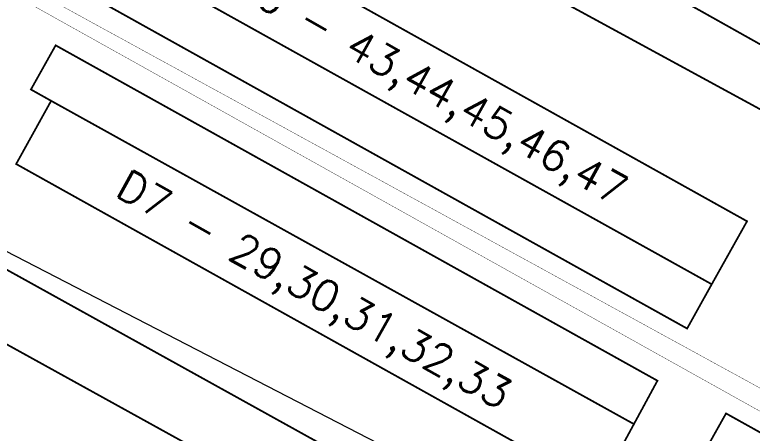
# Model space of a CAD drawing. Header units: inches. Extents: x 350994 to 353538, y 1581369 to 1583842.
# Drawn here: x 351595.35 to 351636.53, y 1583583.73 to 1583607.09 of the extents above; entities that cross this region are included whole.
import ezdxf
from ezdxf.enums import TextEntityAlignment as Align

# ---------------------------------------------------------------- set-up
doc = ezdxf.new("R2010")
doc.units = ezdxf.units.IN
doc.header["$MEASUREMENT"] = 0
for name, pattern in [('1', [0]), ('ACAD_ISO03W100', [30, 12, -18]), ('DASHDOTX2', [2, 1, -0.5, 0, -0.5])]:
    doc.linetypes.add(name, pattern=pattern)
for name, color, linetype in [('BOUNDARY', 5, 'Continuous'), ('BULDING', 5, '1'), ('CULVERT', 255, '1'), ('CW', 94, '1'), ('EP TF', 5, 'Continuous'), ("ROAD'S", 1, '1')]:
    doc.layers.add(name, color=color, linetype=linetype)
doc.styles.add('ROMANS', font='ROMANS.shx')
doc.styles.get("Standard").update_dxf_attribs({"font": 'arial.ttf'})
doc.linetypes.add('SILT_FENCE', pattern='A,0.5,-0.2,["EP",Standard,S=0.1,R=0,X=-0.1,Y=-0.05],-0.2', length=0.9)

msp = doc.modelspace()

# ---------------------------------------------------------------- linework, layer by layer
at = {"layer": 'BOUNDARY', "lineweight": 5, "const_width": 0.1}
for points, elevation in [([(351603.837, 1583613.627), (351636.24, 1583595.563), (351634.269, 1583592.048), (351601.759, 1583610.132), (351603.837, 1583613.627)], 90.928), ([(351597.387, 1583602.28), (351629.924, 1583584.245), (351627.96, 1583580.623), (351595.428, 1583598.758), (351597.382, 1583602.283)], 90.66)]:
    msp.add_lwpolyline(points, dxfattribs=dict(at, elevation=elevation))
at = {"layer": 'CULVERT', "color": 250, "linetype": 'DASHDOTX2', "lineweight": 5, "ltscale": 2, "const_width": 0.02}
for points, elevation in [([(351506.065, 1583658.686), (351596.344, 1583608.469), (351678.726, 1583563.418)], 90.671), ([(351505.798, 1583657.43), (351595.866, 1583607.88), (351678.213, 1583561.96)], 90.712)]:
    msp.add_lwpolyline(points, dxfattribs=dict(at, elevation=elevation))
at = {"layer": 'CW', "linetype": 'ACAD_ISO03W100', "lineweight": 5, "ltscale": 0.1, "const_width": 0.1}
for points, elevation in [([(351634.269, 1583592.048), (351632.893, 1583589.577), (351599.284, 1583608.294), (351600.598, 1583610.718), (351601.759, 1583610.132)], 90.928), ([(351597.387, 1583602.28), (351596.253, 1583602.916), (351597.634, 1583605.38), (351631.237, 1583586.666), (351629.924, 1583584.245)], 90.66), ([(351634.82, 1583581.741), (351633.686, 1583582.377), (351635.067, 1583584.84), (351668.669, 1583566.127), (351667.356, 1583563.705)], 90.66)]:
    msp.add_lwpolyline(points, dxfattribs=dict(at, elevation=elevation))
at = {"layer": 'EP TF', "color": 252, "linetype": 'SILT_FENCE', "lineweight": 5, "ltscale": 6, "elevation": 98.457}
msp.add_lwpolyline([(351496.869, 1583648.638), (351521.348, 1583634.682), (351540.579, 1583624.07), (351593.122, 1583594.788), (351678.043, 1583550.962), (351687.196, 1583579.437)], dxfattribs=at)
at = {"layer": "ROAD'S", "lineweight": 5, "const_width": 0.1}
for points in [[(351690.565, 1583577.209), (351686.872, 1583577.92), (351641.894, 1583602.678), (351604.263, 1583623.777), (351567.04, 1583644.144), (351504.034, 1583680.187), (351511.059, 1583699.81), (351514.062, 1583701.352), (351516.836, 1583701.421), (351523.164, 1583698.197), (351585.911, 1583663.826)], [(351502.838, 1583676.673), (351496.091, 1583648.9), (351496.922, 1583645.962), (351541.81, 1583622.269), (351541.81, 1583622.269), (351632.781, 1583571.878), (351679.959, 1583545.791), (351679.959, 1583545.791)], [(351679.959, 1583545.791), (351688.601, 1583572.181), (351685.414, 1583575.058), (351640.429, 1583599.933), (351602.434, 1583620.59), (351565.56, 1583641.418), (351502.838, 1583676.673)]]:
    msp.add_lwpolyline(points, dxfattribs=at)
msp.add_lwpolyline([(351493.628, 1583641.759), (351482.419, 1583604.878), (351453.336, 1583502.652), (351427.872, 1583413.69), (351425.474, 1583406.168), (351428.205, 1583404.001), (351429.519, 1583403.242), (351451.062, 1583395.474), (351528.805, 1583369.389), (351608.336, 1583343.146), (351610.303, 1583342.984), (351612.716, 1583343.499), (351612.789, 1583343.767), (351619.489, 1583361.814), (351656.418, 1583471.89), (351678.861, 1583542.98), (351678.861, 1583542.98), (351631.507, 1583568.484), (351540.827, 1583618.553), (351496.133, 1583642.258, 0.356236)], format="xyb", close=True, dxfattribs=at)

# ---------------------------------------------------------------- texts
at = {"layer": 'BULDING', "color": 0, "linetype": 'Continuous', "lineweight": 9, "style": 'ROMANS'}
for s, p in [('D10 - 43,44,45,46,47', (351617.928, 1583603.482, 90.928)), ('D7 - 29,30,31,32,33', (351612.08, 1583591.766, 90.66))]:
    msp.add_text(s, height=1.7, rotation=330.8623, dxfattribs=at).set_placement(p, align=Align.MIDDLE_CENTER)

doc.saveas('drawing.dxf')
